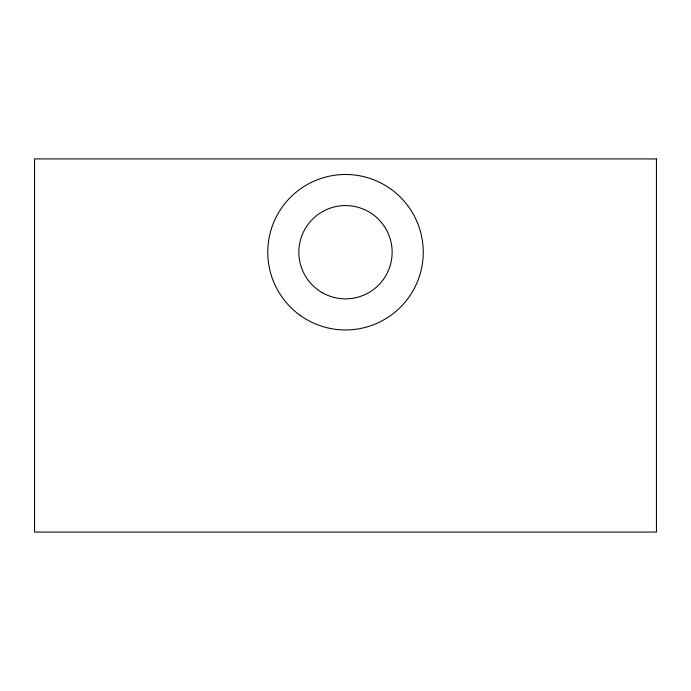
<?xml version="1.0" encoding="UTF-8"?>
<svg xmlns="http://www.w3.org/2000/svg" width="691" height="691" viewBox="0 0 691 691"><rect width="100%" height="100%" fill="white"/><g stroke="black" fill="none" stroke-linecap="round" stroke-linejoin="round"><path stroke-width="1.04" d="M656.45 158.93L34.55 158.93L34.55 532.07L656.45 532.07L656.45 158.93M300.006 315.251A77.737 77.737 0 0 0 422.84 260.101A77.737 77.737 0 0 0 313.662 181.301A77.737 77.737 0 0 0 300.006 315.251M322.179 292.613A46.642 46.642 0 0 0 392.142 252.215A46.642 46.642 0 0 0 322.179 211.817A46.642 46.642 0 0 0 322.179 292.613"/></g></svg>
